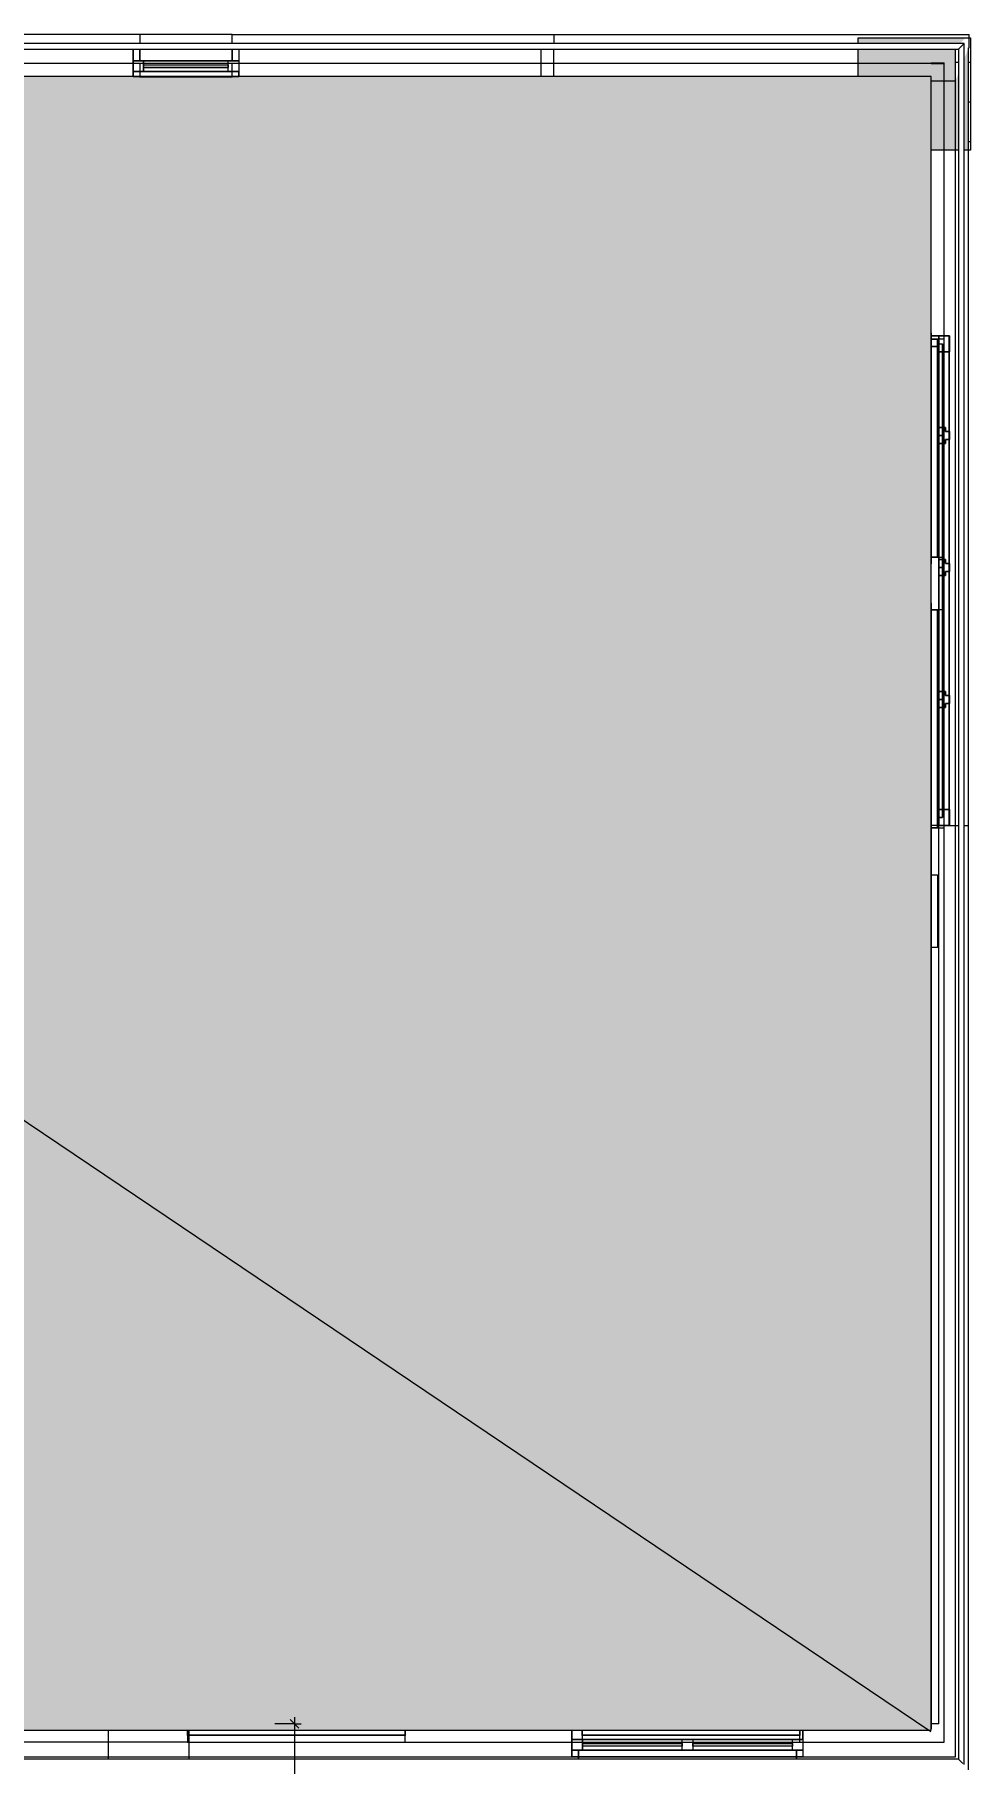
# Model space of a CAD drawing. Header units: millimetres. Extents: x -2346 to 220980, y -45352 to 20466.
# Drawn here: x 22497 to 29587, y -4187 to 8910 of the extents above; entities that cross this region are included whole.
import ezdxf

# ---------------------------------------------------------------- set-up
doc = ezdxf.new("R2010")
doc.units = ezdxf.units.MM
for name, color, linetype, lineweight in [('A-ANNO-DIMS', 211, 'Continuous', 9), ('A-ANNO-DIMS-50', 211, 'Continuous', 9), ('A-DETL-GENF', 92, 'Continuous', 13), ('A-DETL-THIN', 151, 'Continuous', 13), ('A-FLOR', 192, 'Continuous', 13), ('A-GENM', 13, 'Continuous', 13), ('A-GLAZ', 151, 'Continuous', 13), ('A-GLAZ-CURT', 52, 'Continuous', 13), ('A-GLAZ-CWMG', 51, 'Continuous', 13), ('A-ROOF', 132, 'Continuous', 13), ('A-ROOF-OTLN', 132, 'Continuous', 13), ('A-WALL', 113, 'Continuous', 13), ('Q-SPCQ', 91, 'Continuous', 13), ('S-COLS', 52, 'Continuous', 13)]:
    doc.layers.add(name, color=color, linetype=linetype, lineweight=lineweight)
doc.styles.add('Arial_2', font='arial.ttf', dxfattribs={"width": 0.7, "height": 100})
doc.dimstyles.new('Vnitřní_-_průhledné', dxfattribs={"dimscale": 304.8, "dimtxt": 102.02594, "dimasz": 0.213255, "dimexe": 0.164042, "dimexo": 0.0625, "dimgap": 0.032808, "dimtad": 1, "dimdec": 0, "dimrnd": 5, "dimzin": 0, "dimdsep": 46, "dimtxsty": 'Arial_2', "dimblk1": 'OBLIQUE', "dimblk2": 'OBLIQUE', "dimsah": 1, "dimcen": 0.09, "dimdle": 0.164042, "dimazin": 0, "dimtfac": 1, "dimtdec": 4, "dimtix": 1, "dimtmove": 0, "dimatfit": 3, "dimfxl": 0.492126, "dimfxlon": 1, "dimtvp": 1, "dimtolj": 1, "dimtzin": 0, "dimarcsym": 2})
pattern_1 = [(0, (0, 0), (0, 300), []), (90, (0, 0), (-280, 2e-14), [])]

# ---------------------------------------------------------------- blocks, each defined once
blk = doc.blocks.new('Betonový čtvercový sloup - 850 x 850-1550239-STŘECHA DEMOLICE A')
at = {"layer": 'S-COLS'}
h = blk.add_hatch(dxfattribs=at)
h.set_pattern_fill('FP_1', color=9, style=0, pattern_type=2)
h.set_pattern_definition(pattern_1)
h.paths.add_polyline_path([(311, 100), (334, 157), (334, 340), (311, 340), (311, 230)])
h.paths.add_polyline_path([(376, 262), (411, 350), (415, 350), (415, 425), (389, 425), (344, 382), (376, 381), (376, 350)])
h = blk.add_hatch(dxfattribs=at)
h.set_pattern_fill('FP_1', color=9, style=0, pattern_type=2)
h.set_pattern_definition(pattern_1)
h.paths.add_polyline_path([(425, -425), (425, 425), (415, 425), (415, 350), (411, 350), (411, -425)])
at = {"layer": 'S-COLS', "color": 9}
for p, q in [((-425, 382), (-425, 425)), ((-425, 425), (389, 425)), ((389, 425), (415, 425)), ((415, 425), (425, 425)), ((425, 425), (425, -425)), ((-425, 232), (-425, 340)), ((-425, 132), (-425, 232)), ((226, -425), (126, -425)), ((334, -425), (226, -425)), ((411, -425), (376, -425)), ((425, -425), (411, -425))]:
    blk.add_line(p, q, dxfattribs=at)
at = {"layer": 'S-COLS', "color": 254}
for p, q in [((-425, 425), (415, 425)), ((-425, 382), (-425, 425)), ((-425, 232), (-425, 340)), ((-425, 132), (-425, 232)), ((226, -425), (126, -425)), ((334, -425), (226, -425)), ((411, -425), (376, -425))]:
    blk.add_line(p, q, dxfattribs=at)
at = {"layer": 'S-COLS', "color": 253}
for p, q in [((415, 425), (425, 425)), ((425, 425), (425, -425)), ((425, -425), (411, -425))]:
    blk.add_line(p, q, dxfattribs=at)
blk = doc.blocks.new('OKNO_2k_ - OKNO_2k_1750 x 1750-1963735-STŘECHA DEMOLICE A')
at = {"layer": 'A-GLAZ', "color": 10}
for p, q in [((-875, 5), (-875, -15)), ((-875, 5), (-798, 5)), ((-798, 5), (852, 5)), ((-798, 5), (-795, 5)), ((-795, 5), (-40, 5)), ((-795, -15), (-795, 5)), ((-795, 5), (-40, 5)), ((-795, 5), (-795, -15)), ((795, 5), (-795, 5)), ((-40, 5), (40, 5)), ((-40, 5), (40, 5)), ((-40, -15), (-40, 5)), ((-40, 5), (40, 5)), ((-40, 5), (40, 5)), ((-40, -15), (-40, 5)), ((40, 5), (795, 5)), ((40, 5), (795, 5)), ((40, 5), (40, -15)), ((40, 5), (40, -15)), ((795, 5), (852, 5)), ((795, -15), (795, 5)), ((795, -15), (795, 5)), ((852, 5), (875, 5)), ((875, 5), (875, -15)), ((-825, -75), (-795, -75)), ((-795, -75), (-825, -75)), ((-825, -75), (-795, -75)), ((-825, -126), (825, -126)), ((-795, -75), (-40, -75)), ((-40, -75), (-795, -75)), ((-795, -75), (-40, -75)), ((-40, -45), (-40, -25)), ((-40, -45), (-40, -25)), ((-40, -75), (40, -75)), ((40, -75), (-40, -75)), ((40, -75), (-40, -75)), ((-40, -75), (40, -75)), ((40, -75), (-40, -75)), ((40, -25), (40, -45)), ((40, -25), (40, -45)), ((40, -75), (795, -75)), ((795, -75), (40, -75)), ((40, -75), (795, -75)), ((795, -75), (825, -75)), ((825, -75), (795, -75)), ((795, -75), (825, -75))]:
    blk.add_line(p, q, dxfattribs=at)
at = {"layer": 'A-GLAZ', "color": 254}
for p, q in [((-875, 5), (-798, 5)), ((-875, -15), (-875, 5)), ((852, 5), (875, 5)), ((875, 5), (875, -15)), ((-875, -15), (-875, -75)), ((-875, -75), (-875, -15)), ((-875, -75), (875, -75)), ((-825, -75), (-875, -75)), ((-875, -126), (-875, -75)), ((-875, -75), (-875, -126)), ((-875, -75), (-825, -75)), ((875, -75), (-875, -75)), ((-875, -126), (-825, -126)), ((875, -126), (-875, -126)), ((825, -75), (-825, -75)), ((-825, -75), (-825, -126)), ((-825, -126), (-825, -75)), ((-825, -126), (825, -126)), ((-825, -126), (825, -126)), ((-795, -25), (-795, -15)), ((-795, -15), (-795, -75)), ((-795, -45), (-795, -25)), ((-40, -25), (-795, -25)), ((-795, -25), (-40, -25)), ((-795, -45), (-795, -25)), ((-795, -25), (-795, -45)), ((-795, -75), (-795, -45)), ((-40, -45), (-795, -45)), ((-40, -45), (-795, -45)), ((-795, -75), (795, -75)), ((-40, -75), (-795, -75)), ((-40, -25), (-40, -15)), ((-40, -75), (-40, -15)), ((-40, -25), (-40, -45)), ((-40, -75), (-40, -45)), ((40, -75), (-40, -75)), ((40, -15), (40, -25)), ((40, -15), (40, -75)), ((40, -25), (795, -25)), ((795, -25), (40, -25)), ((40, -45), (40, -25)), ((40, -45), (40, -75)), ((795, -45), (40, -45)), ((795, -45), (40, -45)), ((795, -75), (40, -75)), ((795, -25), (795, -15)), ((795, -75), (795, -15)), ((795, -45), (795, -25)), ((795, -25), (795, -45)), ((795, -25), (795, -45)), ((795, -75), (795, -45)), ((875, -75), (825, -75)), ((825, -126), (825, -75)), ((825, -126), (825, -75)), ((825, -75), (875, -75)), ((825, -126), (875, -126)), ((875, -15), (875, -75)), ((875, -15), (875, -75)), ((875, -75), (875, -126)), ((875, -75), (875, -126))]:
    blk.add_line(p, q, dxfattribs=at)
blk = doc.blocks.new('OKNO_2k_ - OKNO_2k_1750 x 1750-V54-STŘECHA DEMOLICE A')
at = {"layer": 'A-GLAZ', "color": 254}
for p, q in [((-875, 126), (875, 126)), ((-825, 126), (-875, 126)), ((-875, 125), (-875, 126)), ((-875, 126), (-875, 125)), ((-825, 126), (-825, 125)), ((825, 126), (-825, 126)), ((875, 126), (825, 126)), ((825, 125), (825, 126)), ((875, 126), (875, 125)), ((875, 126), (875, 125))]:
    blk.add_line(p, q, dxfattribs=at)
at = {"layer": 'A-GLAZ', "color": 10}
for p, q in [((-825, 125), (-825, 126)), ((825, 126), (-825, 126)), ((825, 126), (-825, 126)), ((825, 125), (825, 126))]:
    blk.add_line(p, q, dxfattribs=at)
blk = doc.blocks.new('OKNO_1k - OKNO_1k_800x900-2034292-STŘECHA DEMOLICE A')
at = {"layer": 'A-GLAZ', "color": 254}
for p, q in [((-400, 126), (400, 126)), ((-350, 126), (-400, 126)), ((-400, 125), (-400, 126)), ((-400, 126), (-400, 125)), ((-350, 126), (-350, 125)), ((-350, 125), (-350, 126)), ((350, 126), (-350, 126)), ((350, 126), (-350, 126)), ((400, 126), (350, 126)), ((350, 125), (350, 126)), ((350, 125), (350, 126)), ((400, 126), (400, 125)), ((400, 126), (400, 125))]:
    blk.add_line(p, q, dxfattribs=at)
at = {"layer": 'A-GLAZ', "color": 10}
blk.add_line((350, 126), (-350, 126), dxfattribs=at)
blk = doc.blocks.new('parapet_ext - parapet_ext-1802123-STŘECHA DEMOLICE A')
at = {"layer": 'Q-SPCQ', "color": 255, "lineweight": 25}
blk.add_line((-350, 100), (350, 100), dxfattribs=at)
blk.add_line((-350, 100), (350, 100), dxfattribs=at)
blk = doc.blocks.new('ST_panel_sklo - ST_panel_sklo-2042904-STŘECHA DEMOLICE A')
at = {"layer": 'A-GLAZ-CURT', "color": 10}
for p, q in [((-447, 0), (447, 0)), ((-387, 0), (-447, 0)), ((-447, -28), (-447, 0)), ((-447, 0), (-447, -28)), ((387, 0), (-387, 0)), ((447, 0), (387, 0)), ((447, 0), (447, -28)), ((447, 0), (447, -28)), ((-447, -28), (-387, -28)), ((447, -28), (-447, -28)), ((-387, -28), (387, -28)), ((387, -28), (447, -28))]:
    blk.add_line(p, q, dxfattribs=at)
blk = doc.blocks.new('ST_panel_sklo - ST_panel_sklo-2037201-STŘECHA DEMOLICE A')
at = {"layer": 'A-GLAZ-CURT', "color": 10}
blk.add_line((1448, 28), (1448, 0), dxfattribs=at)
blk.add_line((1448, 28), (1448, 0), dxfattribs=at)
blk = doc.blocks.new('ST_panel_sklo - ST_panel_sklo-1403568-STŘECHA DEMOLICE A')
at = {"layer": 'A-GLAZ-CURT', "color": 10}
for p, q in [((-500, 0), (-421, 0)), ((-440, 0), (-500, 0)), ((-500, -28), (-500, 0)), ((-500, 0), (-500, -28)), ((-421, 0), (-440, 0)), ((-421, 0), (500, 0)), ((440, 0), (-421, 0)), ((500, 0), (440, 0)), ((500, 0), (500, -28)), ((500, 0), (500, -28)), ((-500, -28), (-440, -28)), ((-421, -28), (-500, -28)), ((-440, -28), (-421, -28)), ((-421, -28), (440, -28)), ((500, -28), (-421, -28)), ((440, -28), (500, -28))]:
    blk.add_line(p, q, dxfattribs=at)
blk = doc.blocks.new('ST_panel_sklo - ST_panel_sklo-2042996-STŘECHA DEMOLICE A')
at = {"layer": 'A-GLAZ-CURT', "color": 10}
for p, q in [((-347, 0), (327, 0)), ((-287, 0), (-347, 0)), ((-347, -28), (-347, 0)), ((-347, 0), (-347, -28)), ((287, 0), (-287, 0)), ((327, 0), (287, 0)), ((327, 0), (347, 0)), ((347, 0), (327, 0)), ((347, 0), (347, -28)), ((347, 0), (347, -28)), ((-347, -28), (-287, -28)), ((347, -28), (-347, -28)), ((-287, -28), (287, -28)), ((287, -28), (347, -28))]:
    blk.add_line(p, q, dxfattribs=at)
blk = doc.blocks.new('ST_panel_sklo - ST_panel_sklo-V56-STŘECHA DEMOLICE A')
at = {"layer": 'A-GLAZ-CURT', "color": 10}
for p, q in [((-500, 0), (179, 0)), ((-440, 0), (-500, 0)), ((-500, -28), (-500, 0)), ((-500, 0), (-500, -28)), ((179, 0), (-440, 0)), ((179, 0), (500, 0)), ((440, 0), (179, 0)), ((500, 0), (440, 0)), ((500, 0), (500, -28)), ((500, 0), (500, -28)), ((-500, -28), (-440, -28)), ((179, -28), (-500, -28)), ((-440, -28), (179, -28)), ((179, -28), (440, -28)), ((500, -28), (179, -28)), ((440, -28), (500, -28))]:
    blk.add_line(p, q, dxfattribs=at)
blk = doc.blocks.new('OKNO_1k - OKNO_1k_800x900-2034290-STŘECHA DEMOLICE A')
at = {"layer": 'A-GLAZ', "color": 254}
for p, q in [((-400, 25), (-400, 115)), ((-400, 115), (-400, 25)), ((-400, 25), (-350, 25)), ((400, 25), (-400, 25)), ((-400, 25), (-400, 7)), ((-350, 25), (-400, 25)), ((-400, 25), (400, 25)), ((-400, 7), (-400, 25)), ((-400, -55), (-400, 7)), ((-350, 115), (-350, 25)), ((-350, 25), (-350, 115)), ((-350, 25), (350, 25)), ((-320, 25), (320, 25)), ((320, 25), (-320, 25)), ((-320, 7), (-320, 25)), ((-320, 25), (-320, 7)), ((320, 7), (320, 25)), ((320, 7), (320, 25)), ((350, 25), (350, 115)), ((350, 25), (350, 115)), ((350, 25), (400, 25)), ((400, 25), (350, 25)), ((400, 115), (400, 25)), ((400, 115), (400, 25)), ((400, 25), (400, 7)), ((400, 25), (400, 7)), ((400, 7), (400, -55)), ((-350, -55), (-400, -55)), ((400, -55), (350, -55))]:
    blk.add_line(p, q, dxfattribs=at)
at = {"layer": 'A-GLAZ', "color": 10}
for p, q in [((-400, 7), (-400, -55)), ((-350, 25), (-320, 25)), ((-320, 25), (-350, 25)), ((-320, 25), (-350, 25)), ((-320, 25), (320, 25)), ((320, 25), (-320, 25)), ((320, 25), (-320, 25)), ((-320, -5), (-320, 7)), ((-320, 7), (-320, -55)), ((320, 25), (350, 25)), ((350, 25), (320, 25)), ((350, 25), (320, 25)), ((320, -5), (320, 7)), ((320, -55), (320, 7)), ((400, 7), (400, -55)), ((-350, -55), (-400, -55)), ((-320, -55), (-350, -55)), ((350, -55), (-350, -55)), ((-320, -25), (-320, -5)), ((-320, -25), (-320, -5)), ((-320, -5), (-320, -25)), ((-320, -5), (320, -5)), ((-320, -5), (320, -5)), ((-320, -55), (-320, -25)), ((-320, -25), (320, -25)), ((320, -25), (-320, -25)), ((320, -55), (-320, -55)), ((320, -55), (-320, -55)), ((-320, -55), (320, -55)), ((320, -25), (320, -5)), ((320, -5), (320, -25)), ((320, -5), (320, -25)), ((320, -55), (320, -25)), ((350, -55), (320, -55)), ((400, -55), (350, -55))]:
    blk.add_line(p, q, dxfattribs=at)
blk = doc.blocks.new('parapet s nosem_vnitní - parapet s nosem_vnitní-1280353-STŘECHA DEMOLICE A')
at = {"layer": 'A-GENM', "color": 254}
for p, q in [((-400, -37), (-400, 0)), ((400, 0), (400, -37))]:
    blk.add_line(p, q, dxfattribs=at)
at = {"layer": 'A-GENM', "color": 10}
for p, q in [((-400, 0), (-400, -37)), ((-400, 0), (-350, 0)), ((-400, 0), (-350, 0)), ((-350, 0), (-320, 0)), ((-350, 0), (-320, 0)), ((-320, 0), (320, 0)), ((-320, 0), (320, 0)), ((320, 0), (350, 0)), ((320, 0), (350, 0)), ((350, 0), (400, 0)), ((350, 0), (400, 0)), ((400, -37), (400, 0)), ((-400, -38), (-400, -37)), ((-400, -37), (-400, -38)), ((400, -38), (400, -37)), ((400, -37), (400, -38))]:
    blk.add_line(p, q, dxfattribs=at)
blk = doc.blocks.new('parapet_ext - parapet_ext-V57-STŘECHA DEMOLICE A')
at = {"layer": 'Q-SPCQ', "color": 254}
for p, q in [((-350, 90), (-350, 0)), ((-350, 0), (-350, 90)), ((-350, 0), (-320, 0)), ((320, 0), (350, 0)), ((350, 90), (350, 0)), ((350, 0), (350, 90))]:
    blk.add_line(p, q, dxfattribs=at)
at = {"layer": 'Q-SPCQ', "color": 10}
for p, q in [((-350, 0), (-320, 0)), ((-320, 0), (320, 0)), ((-320, 0), (320, 0)), ((320, 0), (350, 0))]:
    blk.add_line(p, q, dxfattribs=at)
blk = doc.blocks.new('Rectangular Mullion - Rectangular Mullion-Loc wall 49 Bottom 120mm 02-2042994-STŘECHA DEMOLICE A')
at = {"layer": 'A-GLAZ-CWMG', "color": 10}
for p, q in [((29347, 6627), (29348, 6627)), ((29348, 6627), (29347, 6627)), ((29347, 6627), (29347, 6602)), ((29347, 6602), (29347, 6627)), ((29347, 6602), (29347, 6547)), ((29347, 6547), (29347, 6602)), ((29388, 6627), (29348, 6627)), ((29347, 6547), (29347, 5873)), ((29347, 5873), (29347, 6547))]:
    blk.add_line(p, q, dxfattribs=at)
at = {"layer": 'A-GLAZ-CWMG', "color": 254}
for p, q in [((29348, 6627), (29388, 6627)), ((29388, 6627), (29427, 6627)), ((29427, 6627), (29388, 6627)), ((29427, 5873), (29427, 6627)), ((29427, 5873), (29427, 6627))]:
    blk.add_line(p, q, dxfattribs=at)
blk = doc.blocks.new('Rectangular Mullion - Rectangular Mullion-Loc wall 49 Bottom 120mm 02-1403908-STŘECHA DEMOLICE A')
at = {"layer": 'A-GLAZ-CWMG', "color": 10}
for p, q in [((29347, 4873), (29347, 4552)), ((29347, 4552), (29347, 3873)), ((29347, 3873), (29347, 4552))]:
    blk.add_line(p, q, dxfattribs=at)
at = {"layer": 'A-GLAZ-CWMG', "color": 254}
for p, q in [((29347, 4552), (29347, 4873)), ((29427, 3873), (29427, 4873)), ((29427, 3873), (29427, 4873))]:
    blk.add_line(p, q, dxfattribs=at)
blk = doc.blocks.new('Rectangular Mullion - Rectangular Mullion-Loc wall 49 Bottom 120mm 02-V67-STŘECHA DEMOLICE A')
at = {"layer": 'A-GLAZ-CWMG', "color": 10}
for p, q in [((29347, 5873), (29347, 4952)), ((29347, 4952), (29347, 5873)), ((29347, 4952), (29347, 4873))]:
    blk.add_line(p, q, dxfattribs=at)
at = {"layer": 'A-GLAZ-CWMG', "color": 254}
for p, q in [((29427, 4873), (29427, 5873)), ((29427, 4873), (29427, 5873)), ((29347, 4873), (29347, 4952))]:
    blk.add_line(p, q, dxfattribs=at)
blk = doc.blocks.new('Rectangular Mullion - Rectangular Mullion-Loc wall 49 Bottom 120mm 02-2042902-STŘECHA DEMOLICE A')
at = {"layer": 'A-GLAZ-CWMG', "color": 10}
for p, q in [((29347, 3873), (29347, 2919)), ((29347, 2919), (29347, 3873)), ((29347, 2919), (29388, 2919)), ((29388, 2919), (29347, 2919))]:
    blk.add_line(p, q, dxfattribs=at)
at = {"layer": 'A-GLAZ-CWMG', "color": 254}
for p, q in [((29427, 2919), (29427, 3873)), ((29427, 2919), (29427, 3873)), ((29388, 2919), (29427, 2919)), ((29427, 2919), (29388, 2919))]:
    blk.add_line(p, q, dxfattribs=at)
blk = doc.blocks.new('Rectangular Mullion - Rectangular Mullion-Loc wall 49 Bottom 120mm 02-2042903-STŘECHA DEMOLICE A')
at = {"layer": 'A-GLAZ-CWMG', "color": 10}
for p, q in [((29347, 3813), (29347, 3873)), ((29347, 3873), (29347, 3813)), ((29347, 3039), (29347, 3813)), ((29347, 3813), (29347, 3039)), ((29427, 3873), (29427, 3843)), ((29347, 2919), (29347, 3039)), ((29347, 3039), (29347, 2919)), ((29427, 3039), (29427, 2919)), ((29347, 2919), (29348, 2919)), ((29388, 2919), (29347, 2919)), ((29348, 2919), (29388, 2919)), ((29388, 2919), (29427, 2919))]:
    blk.add_line(p, q, dxfattribs=at)
at = {"layer": 'A-GLAZ-CWMG', "color": 254}
for p, q in [((29427, 3873), (29427, 3843)), ((29427, 3843), (29427, 3039)), ((29427, 3843), (29427, 3039)), ((29427, 3039), (29427, 2919)), ((29427, 2919), (29388, 2919))]:
    blk.add_line(p, q, dxfattribs=at)
blk = doc.blocks.new('Rectangular Mullion - Rectangular Mullion-Loc wall 49 Bottom 120mm 02-1403882-STŘECHA DEMOLICE A')
at = {"layer": 'A-GLAZ-CWMG', "color": 10}
for p, q in [((29347, 5813), (29347, 5873)), ((29347, 5873), (29347, 5813)), ((29347, 4952), (29347, 5813)), ((29347, 5813), (29347, 4952)), ((29427, 5873), (29427, 5843)), ((29347, 4933), (29347, 4952)), ((29347, 4952), (29347, 4933)), ((29347, 4873), (29347, 4933)), ((29347, 4933), (29347, 4873)), ((29427, 4903), (29427, 4873))]:
    blk.add_line(p, q, dxfattribs=at)
at = {"layer": 'A-GLAZ-CWMG', "color": 254}
for p, q in [((29427, 5873), (29427, 5843)), ((29427, 5843), (29427, 4903)), ((29427, 5843), (29427, 4903)), ((29427, 4903), (29427, 4873))]:
    blk.add_line(p, q, dxfattribs=at)
blk = doc.blocks.new('Rectangular Mullion - Rectangular Mullion-Loc wall 49 Bottom 120mm 02-2042995-STŘECHA DEMOLICE A')
at = {"layer": 'A-GLAZ-CWMG', "color": 10}
for p, q in [((29347, 6627), (29348, 6627)), ((29348, 6627), (29347, 6627)), ((29347, 6602), (29347, 6627)), ((29347, 6627), (29347, 6602)), ((29347, 6548), (29347, 6602)), ((29347, 6602), (29347, 6547)), ((29348, 6627), (29388, 6627)), ((29388, 6627), (29348, 6627)), ((29427, 6627), (29388, 6627)), ((29427, 6627), (29427, 6507)), ((29347, 6547), (29347, 6548)), ((29347, 6507), (29347, 6547)), ((29347, 6547), (29347, 6507)), ((29347, 5933), (29347, 6507)), ((29347, 6507), (29347, 5933)), ((29347, 5873), (29347, 5933)), ((29347, 5933), (29347, 5873)), ((29427, 5903), (29427, 5873))]:
    blk.add_line(p, q, dxfattribs=at)
at = {"layer": 'A-GLAZ-CWMG', "color": 254}
for p, q in [((29388, 6627), (29427, 6627)), ((29427, 6627), (29427, 6507)), ((29427, 6507), (29427, 5903)), ((29427, 6507), (29427, 5903)), ((29427, 5903), (29427, 5873))]:
    blk.add_line(p, q, dxfattribs=at)
blk = doc.blocks.new('Rectangular Mullion - Rectangular Mullion-Loc wall 49 Bottom 120mm 02-V68-STŘECHA DEMOLICE A')
at = {"layer": 'A-GLAZ-CWMG', "color": 10}
for p, q in [((29347, 4813), (29347, 4873)), ((29347, 4873), (29347, 4813)), ((29427, 4873), (29427, 4843)), ((29347, 4552), (29347, 4813)), ((29347, 4813), (29347, 4552)), ((29347, 3933), (29347, 4552)), ((29347, 4552), (29347, 3933)), ((29347, 3873), (29347, 3933)), ((29347, 3933), (29347, 3873)), ((29427, 3903), (29427, 3873))]:
    blk.add_line(p, q, dxfattribs=at)
at = {"layer": 'A-GLAZ-CWMG', "color": 254}
for p, q in [((29427, 4873), (29427, 4843)), ((29427, 4843), (29427, 3903)), ((29427, 4843), (29427, 3903)), ((29427, 3903), (29427, 3873))]:
    blk.add_line(p, q, dxfattribs=at)
blk = doc.blocks.new('Rectangular Mullion - Rectangular Mullion-Loc wall 49 Bottom 120mm 02-1403919-STŘECHA DEMOLICE A')
at = {"layer": 'A-GLAZ-CWMG', "color": 254}
for p, q in [((0, 79), (-120, 79)), ((-120, 79), (-120, 40)), ((-120, 40), (-120, 79)), ((-120, 79), (0, 79)), ((0, 40), (0, 79)), ((0, 79), (0, 40))]:
    blk.add_line(p, q, dxfattribs=at)
at = {"layer": 'A-GLAZ-CWMG', "color": 10}
for p, q in [((-120, 40), (-120, 28)), ((-120, -1), (-120, 40)), ((-120, 28), (-120, 0)), ((0, 0), (0, 40)), ((0, 40), (0, 0)), ((0, -1), (0, 0)), ((0, 0), (0, -1)), ((-120, 0), (-120, -1)), ((-120, -1), (-80, -1)), ((-80, -1), (-120, -1)), ((-80, -1), (-25, -1)), ((-25, -1), (-80, -1)), ((-25, -1), (0, -1)), ((0, -1), (-25, -1))]:
    blk.add_line(p, q, dxfattribs=at)
blk = doc.blocks.new('Rectangular Mullion - Rectangular Mullion-Loc wall 49 Bottom 120mm 02-2036990-STŘECHA DEMOLICE A')
at = {"layer": 'A-GLAZ-CWMG', "color": 254}
for p, q in [((0, 79), (-120, 79)), ((-120, 79), (-120, 40)), ((-120, 40), (-120, 79)), ((-120, 79), (0, 79)), ((0, 40), (0, 79)), ((0, 79), (0, 40))]:
    blk.add_line(p, q, dxfattribs=at)
at = {"layer": 'A-GLAZ-CWMG', "color": 10}
for p, q in [((-120, 40), (-120, -1)), ((-120, 28), (-120, 40)), ((-120, 0), (-120, 28)), ((0, -1), (0, 40)), ((0, 40), (0, -1)), ((-120, -1), (-120, 0)), ((-120, -1), (0, -1)), ((0, -1), (-120, -1))]:
    blk.add_line(p, q, dxfattribs=at)
blk = doc.blocks.new('Rectangular Mullion - Rectangular Mullion-Loc wall 49 Bottom 120mm-1403881-STŘECHA DEMOLICE A')
at = {"layer": 'A-GLAZ-CWMG', "color": 254}
for p, q in [((-30, 49), (-60, 49)), ((-60, 49), (-60, 40)), ((-60, 40), (-60, 49)), ((-60, 49), (-30, 49)), ((30, 79), (-30, 79)), ((-30, 79), (-30, 49)), ((-30, 49), (-30, 79)), ((-30, 79), (30, 79)), ((30, 49), (30, 79)), ((30, 79), (30, 49)), ((60, 49), (30, 49)), ((30, 49), (60, 49)), ((60, 40), (60, 49)), ((60, 49), (60, 40))]:
    blk.add_line(p, q, dxfattribs=at)
at = {"layer": 'A-GLAZ-CWMG', "color": 10}
for p, q in [((-60, 40), (-60, 28)), ((-60, -1), (-60, 40)), ((-60, 28), (-60, 0)), ((60, 28), (60, 40)), ((60, 40), (60, -1)), ((60, 0), (60, 28)), ((-60, 0), (-60, -1)), ((-60, -1), (60, -1)), ((60, -1), (-60, -1)), ((60, -1), (60, 0))]:
    blk.add_line(p, q, dxfattribs=at)
blk = doc.blocks.new('Rectangular Mullion - Rectangular Mullion-Loc wall 49 Bottom 120mm-V69-STŘECHA DEMOLICE A')
at = {"layer": 'A-GLAZ-CWMG', "color": 254}
for p, q in [((-30, 49), (-60, 49)), ((-60, 49), (-60, 40)), ((-60, 40), (-60, 49)), ((-60, 49), (-30, 49)), ((30, 79), (-30, 79)), ((-30, 79), (-30, 49)), ((-30, 49), (-30, 79)), ((-30, 79), (30, 79)), ((30, 49), (30, 79)), ((30, 79), (30, 49)), ((60, 49), (30, 49)), ((30, 49), (60, 49)), ((60, 40), (60, 49)), ((60, 49), (60, 40))]:
    blk.add_line(p, q, dxfattribs=at)
at = {"layer": 'A-GLAZ-CWMG', "color": 10}
for p, q in [((-60, 40), (-60, 28)), ((-60, -1), (-60, 40)), ((-60, 28), (-60, 0)), ((60, 28), (60, 40)), ((60, 40), (60, -1)), ((60, 0), (60, 28)), ((-60, 0), (-60, -1)), ((-60, -1), (60, -1)), ((60, -1), (-60, -1)), ((60, -1), (60, 0))]:
    blk.add_line(p, q, dxfattribs=at)
blk = doc.blocks.new('Rectangular Mullion - Rectangular Mullion-Loc wall 49 Bottom 120mm 02-1403604-STŘECHA DEMOLICE A')
at = {"layer": 'A-GLAZ-CWMG', "color": 10}
for p, q in [((-59, 1), (-60, 1)), ((-60, 1), (-59, 1)), ((-10, 1), (-59, 1)), ((-59, 1), (-10, 1)), ((-1, 1), (-10, 1)), ((-10, 1), (0, 1)), ((0, 1), (-1, 1)), ((0, 0), (0, 1)), ((0, 1), (0, -54)), ((0, -19), (0, 0)), ((-60, -79), (-59, -79)), ((-59, -79), (-60, -79)), ((-59, -79), (-1, -79)), ((-1, -79), (0, -79)), ((0, -54), (0, -19)), ((0, -79), (0, -54))]:
    blk.add_line(p, q, dxfattribs=at)
at = {"layer": 'A-GLAZ-CWMG', "color": 254}
for p, q in [((0, -79), (-59, -79)), ((0, -54), (0, -79))]:
    blk.add_line(p, q, dxfattribs=at)
blk = doc.blocks.new('parapet_ext - parapet_ext-1802094-STŘECHA DEMOLICE A')
at = {"layer": 'Q-SPCQ', "color": 254}
for p, q in [((-825, 60), (-825, 100)), ((-825, 100), (825, 100)), ((-825, 98), (-825, 60)), ((825, 98), (-825, 98)), ((825, 100), (825, 60)), ((825, 60), (825, 98))]:
    blk.add_line(p, q, dxfattribs=at)
at = {"layer": 'Q-SPCQ', "color": 10}
for p, q in [((-825, 100), (-825, 98)), ((-825, 100), (825, 100)), ((-825, 98), (825, 98)), ((825, 98), (825, 100))]:
    blk.add_line(p, q, dxfattribs=at)
blk = doc.blocks.new('parapet_ext - parapet_ext-V79-STŘECHA DEMOLICE A')
at = {"layer": 'Q-SPCQ', "color": 254}
for p, q in [((-825, 51), (-825, 100)), ((-825, 100), (825, 100)), ((-825, 98), (-825, 51)), ((825, 98), (-825, 98)), ((-825, 50), (-825, 51)), ((825, 100), (825, 51)), ((825, 51), (825, 98)), ((825, 51), (825, 50))]:
    blk.add_line(p, q, dxfattribs=at)
at = {"layer": 'Q-SPCQ', "color": 10}
for p, q in [((-825, 100), (-825, 98)), ((-825, 100), (825, 100)), ((-825, 98), (825, 98)), ((-825, 51), (-825, 50)), ((825, 98), (825, 100)), ((825, 50), (825, 51))]:
    blk.add_line(p, q, dxfattribs=at)
blk = doc.blocks.new('parapet s nosem_vnitní - parapet s nosem_vnitní-1550233-STŘECHA DEMOLICE A')
at = {"layer": 'A-GENM', "color": 10}
for p, q in [((-875, 70), (-875, 0)), ((-798, 0), (-875, 0)), ((-798, 0), (-875, 0)), ((-795, 0), (-798, 0)), ((-795, 0), (-798, 0)), ((-40, 0), (-795, 0)), ((-40, 0), (-795, 0)), ((40, 0), (-40, 0)), ((40, 0), (-40, 0)), ((795, 0), (40, 0)), ((795, 0), (40, 0)), ((852, 0), (795, 0)), ((852, 0), (795, 0)), ((875, 0), (852, 0)), ((875, 0), (852, 0)), ((875, 0), (875, 70))]:
    blk.add_line(p, q, dxfattribs=at)
at = {"layer": 'A-GENM', "color": 254}
for p, q in [((-875, 0), (-875, 70)), ((875, 70), (875, 0))]:
    blk.add_line(p, q, dxfattribs=at)
blk = doc.blocks.new('parapet_ext - parapet_ext-1802095-STŘECHA DEMOLICE A')
at = {"layer": 'Q-SPCQ', "color": 254}
for p, q in [((-825, -51), (-825, 0)), ((-825, 0), (-825, -51)), ((-795, 0), (-825, 0)), ((825, 0), (795, 0)), ((825, -51), (825, 0)), ((825, 0), (825, -51)), ((-825, -68), (-825, -51)), ((-825, -51), (-825, -68)), ((825, -68), (825, -51)), ((825, -51), (825, -68))]:
    blk.add_line(p, q, dxfattribs=at)
at = {"layer": 'Q-SPCQ', "color": 10}
for p, q in [((-795, 0), (-825, 0)), ((-40, 0), (-795, 0)), ((-40, 0), (-795, 0)), ((40, 0), (-40, 0)), ((40, 0), (-40, 0)), ((795, 0), (40, 0)), ((795, 0), (40, 0)), ((825, 0), (795, 0))]:
    blk.add_line(p, q, dxfattribs=at)
blk = doc.blocks.new('DIMBLOCK16-STŘECHA DEMOLICE A')
at = {"layer": 'A-ANNO-DIMS-50'}
for p, q in [((24466, -3886), (24316, -3886)), ((24466, -3836), (24466, -16193)), ((24466, -3886), (24516, -3886)), ((24466, -16143), (24316, -16143)), ((24466, -16143), (24516, -16143))]:
    blk.add_line(p, q, dxfattribs=at)
at = {"layer": 'A-ANNO-DIMS-50', "lineweight": 18}
for p, q in [((24466, -3886), (24433, -3854)), ((24466, -3886), (24498, -3919)), ((24466, -16143), (24433, -16111)), ((24466, -16143), (24498, -16176))]:
    blk.add_line(p, q, dxfattribs=at)
at = {"layer": 'A-ANNO-DIMS-50', "color": 0, "insert": (24326, -10148), "char_height": 100, "width": 320.2, "attachment_point": 1, "rotation": 90, "line_spacing_factor": 0.941778, "style": 'Arial_2'}
blk.add_mtext('12255', dxfattribs=at)
blk = doc.blocks.new('_Oblique')
at = {"color": 0, "linetype": 'ByBlock', "lineweight": -2}
blk.add_line((-0.5, -0.5), (0.5, 0.5), dxfattribs=at)

msp = doc.modelspace()

# ---------------------------------------------------------------- hatches: boundary and pattern name
at = {"layer": 'A-DETL-GENF'}
msp.add_hatch(color=9, dxfattribs=at).paths.add_polyline_path([(29288.4, -3936.1), (29288.4, 8591.9), (10687, 8591.9), (10687, -3936.1), (28923.1, -3936.1)])
at = {"layer": 'A-ROOF'}
msp.add_hatch(color=10, dxfattribs=at).paths.add_polyline_path([(29388.4, 8035.3), (29388.4, 8691.9), (28737, 8691.9), (28737, 8591.9), (29288.4, 8591.9), (29288.4, 8035.3), (29352.4, 8035.3)])
at = {"layer": 'A-WALL'}
for points in [[(29473.4, 8841.8), (29506.2, 8841.8), (29551.5, 8885.3), (28737, 8885.3), (28737, 8841.8), (29352.4, 8841.8)], [(29388.4, 8560.3), (29473.4, 8560.3), (29473.4, 8799.9), (28737, 8799.9), (28737, 8691.9), (29288.4, 8691.9), (29288.4, 8695.9), (29388.4, 8695.9), (29388.4, 8591.9)], [(29388.4, 8691.9), (29388.4, 8695.9), (29288.4, 8695.9), (29288.4, 8691.9), (29384.6, 8691.9)], [(29388.4, 8035.3), (29473.4, 8035.3), (29473.4, 8560.3), (29388.4, 8560.3), (29388.4, 8185.3)]]:
    msp.add_hatch(color=254, dxfattribs=at).paths.add_polyline_path(points)
h = msp.add_hatch(color=254, dxfattribs=at)
h.paths.add_polyline_path([(29538.4, 8035.3), (29573.4, 8035.3), (29573.4, 8810.3), (29538.4, 8722.7), (29538.4, 8185.3)])
h.paths.add_polyline_path([(29496.4, 8035.3), (29496.4, 8617.8), (29473.4, 8560.3), (29473.4, 8035.3)])

# ---------------------------------------------------------------- linework, layer by layer
at = {"layer": 'A-DETL-THIN'}
for p, q in [((29288.4, 8591.9), (10687, 8591.9)), ((10687, 8591.9), (29286.5, -3946.1)), ((29288.4, -3936.1), (29288.4, 8591.9)), ((10687, -3936.1), (29288.4, -3936.1))]:
    msp.add_line(p, q, dxfattribs=at)
at = {"layer": 'A-FLOR', "color": 10}
for p, q in [((29288.4, 6547.8), (29348.4, 6547.8)), ((29348.4, 6547.8), (29348.4, 3039.2)), ((29348.4, -3886.1), (29288.4, -3886.1))]:
    msp.add_line(p, q, dxfattribs=at)
at = {"layer": 'A-FLOR', "color": 254}
msp.add_line((29348.4, 2919.2), (29348.4, 3039.2), dxfattribs=at)
at = {"layer": 'A-ROOF', "color": 254}
for p, q in [((29288.4, 8691.9), (29388.4, 8691.9)), ((23655.3, -4026.1), (22295.3, -4026.1))]:
    msp.add_line(p, q, dxfattribs=at)
at = {"layer": 'A-ROOF', "color": 41}
for p, q in [((23055.3, -3936.1), (23055.3, -4154.1)), ((23668.3, -4154.1), (23668.3, -3936.1))]:
    msp.add_line(p, q, dxfattribs=at)
at = {"layer": 'A-ROOF-OTLN'}
for p, q in [((29538.4, 8841.8), (10437, 8841.8)), ((10479, 8799.9), (29496.4, 8799.9)), ((29529.4, 8832.8), (29496.4, 8799.9)), ((29496.4, 8799.9), (29496.4, -4154.1)), ((29538.4, -4196.1), (29538.4, 8841.8)), ((29496.4, -4154.1), (10479, -4154.1)), ((29529.4, -4187.1), (29496.4, -4154.1))]:
    msp.add_line(p, q, dxfattribs=at)
msp.add_open_spline([(29538.4, 8841.8), (29538.4, 8841.8), (29538.3, 8841.7), (29537.9, 8841.4), (29537.6, 8841.1), (29537.2, 8840.7), (29536.9, 8840.4), (29536.5, 8840), (29536, 8839.5), (29535.5, 8839), (29535, 8838.5), (29534.7, 8838.1), (29534.3, 8837.8), (29533.9, 8837.4), (29533.6, 8837), (29533.2, 8836.6), (29532.8, 8836.2), (29532.4, 8835.8), (29532, 8835.5), (29531.5, 8834.9), (29530.6, 8834), (29529.8, 8833.3), (29529.4, 8832.8)], degree=3, knots=[0, 0, 0, 0, 0.125, 0.1875, 0.25, 0.3125, 0.34375, 0.375, 0.4375, 0.5, 0.53125, 0.5625, 0.59375, 0.625, 0.65625, 0.6875, 0.71875, 0.75, 0.78125, 0.8125, 0.875, 1, 1, 1, 1], dxfattribs=at)
at = {"layer": 'A-WALL', "color": 254}
for p, q in [((23993.4, 8910.3), (20902.7, 8910.3)), ((23293.4, 8910.3), (23293.4, 8841.8)), ((23993.4, 8841.8), (23993.4, 8910.3)), ((26432, 8910.3), (26432, 8841.8)), ((23243.4, 8591.9), (23243.4, 8799.9)), ((24043.4, 8799.9), (24043.4, 8591.9)), ((26332, 8799.9), (26332, 8591.9)), ((26432, 8591.9), (26432, 8799.9)), ((29473.4, -4136.1), (29473.4, 8799.9)), ((29573.4, 8810.3), (29577.4, 8810.3)), ((29573.4, -4236.1), (29573.4, 8810.3)), ((29288.4, 8691.9), (20902.7, 8691.9)), ((23293.4, 8691.9), (23293.4, 8591.9)), ((23993.4, 8591.9), (23993.4, 8691.9)), ((29288.4, 8695.9), (29288.4, 8691.9)), ((29288.4, 8695.9), (29388.4, 8695.9)), ((29388.4, -4026.1), (29388.4, 8695.9)), ((29388.4, 6601.9), (29288.4, 6601.9)), ((29288.4, 4951.9), (29388.4, 4951.9)), ((29388.4, 4551.9), (29288.4, 4551.9)), ((29288.4, 2901.9), (29388.4, 2901.9)), ((29388.4, 2919.2), (29496.4, 2919.2)), ((29538.2, 2919.2), (29573.4, 2919.2)), ((23655.3, -3936.1), (23655.3, -4026.1)), ((23655.3, -4026.1), (29388.4, -4026.1)), ((25305.3, -4026.1), (25305.3, -3936.1)), ((26568.4, -4086.1), (26568.4, -3936.6)), ((26645.3, -3936.1), (26645.3, -4026.1)), ((28295.3, -4026.1), (28295.3, -3936.1)), ((28318.4, -3936.1), (28318.4, -4086.1)), ((26568.4, -4086.1), (28318.4, -4086.1)), ((26618.4, -4086.1), (26618.4, -4154.1)), ((28268.4, -4154.1), (28268.4, -4086.1))]:
    msp.add_line(p, q, dxfattribs=at)
at = {"layer": 'A-WALL', "color": 9}
for p, q in [((23993.4, 8910.3), (29577.4, 8910.3)), ((29577.4, 8810.3), (29577.4, 8910.3)), ((10512, -4136.1), (26618.4, -4136.1))]:
    msp.add_line(p, q, dxfattribs=at)
at = {"layer": 'A-WALL', "color": 10}
for p, q in [((29288.4, 8591.9), (15462.5, 8591.9)), ((29288.4, 4601.9), (29288.4, 8591.9)), ((29288.7, 8560.3), (29473.4, 8560.3)), ((29288.4, 4601.9), (29288.4, -3926.1)), ((29388.4, 2919.2), (29288.4, 2919.2)), ((29348.4, -3886.1), (29348.4, 2919.2)), ((29288.4, 2545.3), (29338.4, 2545.3)), ((29338.4, 2545.3), (29338.4, 1995.3)), ((29338.4, 1995.3), (29288.4, 1995.3)), ((26618.4, -4136.1), (29473.4, -4136.1))]:
    msp.add_line(p, q, dxfattribs=at)
at = {"layer": 'S-COLS', "color": 10}
for p, q in [((29288.4, 2545.3), (29338.4, 2545.3)), ((29338.4, 2545.3), (29338.4, 1995.3)), ((29338.4, 1995.3), (29288.4, 1995.3))]:
    msp.add_line(p, q, dxfattribs=at)
at = {"layer": 'S-COLS', "color": 254}
for p, q in [((29288.4, 2545.3), (29338.4, 2545.3)), ((29338.4, 2545.3), (29338.4, 1995.3)), ((29338.4, 1995.3), (29288.4, 1995.3))]:
    msp.add_line(p, q, dxfattribs=at)

# ---------------------------------------------------------------- block references
at = {"layer": 'A-GENM', "color": 10}
for name, p in [('parapet s nosem_vnitní - parapet s nosem_vnitní-1280353-STŘECHA DEMOLICE A', (23643.4, 8630.3)), ('parapet s nosem_vnitní - parapet s nosem_vnitní-1550233-STŘECHA DEMOLICE A', (27443.4, -4006.1))]:
    msp.add_blockref(name, p, dxfattribs=at)
at = {"layer": 'A-GLAZ', "color": 10}
msp.add_blockref('OKNO_1k - OKNO_1k_800x900-2034290-STŘECHA DEMOLICE A', (23643.4, 8685.3), dxfattribs=at)
at = {"layer": 'A-GLAZ', "color": 9}
msp.add_blockref('OKNO_1k - OKNO_1k_800x900-2034292-STŘECHA DEMOLICE A', (23643.4, 8466.9), dxfattribs=at)
at = {"layer": 'A-GLAZ', "color": 9, "rotation": 270.0000000000001}
for p in [(29163.4, 5776.9), (29163.4, 3726.9)]:
    msp.add_blockref('OKNO_2k_ - OKNO_2k_1750 x 1750-V54-STŘECHA DEMOLICE A', p, dxfattribs=at)
at = {"layer": 'A-GLAZ', "color": 254}
msp.add_blockref('OKNO_2k_ - OKNO_2k_1750 x 1750-1963735-STŘECHA DEMOLICE A', (27443.4, -4011.1), dxfattribs=at)
at = {"layer": 'A-GLAZ-CURT', "color": 10}
msp.add_blockref('ST_panel_sklo - ST_panel_sklo-2037201-STŘECHA DEMOLICE A', (27840.2, 6547.8), dxfattribs=at)
for name, p, rotation in [('ST_panel_sklo - ST_panel_sklo-2042996-STŘECHA DEMOLICE A', (29348.4, 6219.8), 90.00000000000014), ('ST_panel_sklo - ST_panel_sklo-1403568-STŘECHA DEMOLICE A', (29348.4, 5372.8), 90.0000000000001), ('ST_panel_sklo - ST_panel_sklo-V56-STŘECHA DEMOLICE A', (29348.4, 4372.8), 90.0000000000001), ('ST_panel_sklo - ST_panel_sklo-2042904-STŘECHA DEMOLICE A', (29348.4, 3426), 90.00000000000014)]:
    msp.add_blockref(name, p, dxfattribs=dict(at, rotation=rotation))
at = {"layer": 'A-GLAZ-CWMG', "color": 254, "extrusion": (0, 0, -1), "rotation": 180}
msp.add_blockref('Rectangular Mullion - Rectangular Mullion-Loc wall 49 Bottom 120mm 02-1403604-STŘECHA DEMOLICE A', (-29348.4, 6547.8), dxfattribs=at)
at = {"layer": 'A-GLAZ-CWMG', "color": 254}
for name in ['Rectangular Mullion - Rectangular Mullion-Loc wall 49 Bottom 120mm 02-2042994-STŘECHA DEMOLICE A', 'Rectangular Mullion - Rectangular Mullion-Loc wall 49 Bottom 120mm 02-V67-STŘECHA DEMOLICE A', 'Rectangular Mullion - Rectangular Mullion-Loc wall 49 Bottom 120mm 02-1403908-STŘECHA DEMOLICE A', 'Rectangular Mullion - Rectangular Mullion-Loc wall 49 Bottom 120mm 02-2042902-STŘECHA DEMOLICE A']:
    msp.add_blockref(name, (0, 0), dxfattribs=at)
at = {"layer": 'A-GLAZ-CWMG', "color": 10}
for name in ['Rectangular Mullion - Rectangular Mullion-Loc wall 49 Bottom 120mm 02-2042995-STŘECHA DEMOLICE A', 'Rectangular Mullion - Rectangular Mullion-Loc wall 49 Bottom 120mm 02-1403882-STŘECHA DEMOLICE A', 'Rectangular Mullion - Rectangular Mullion-Loc wall 49 Bottom 120mm 02-V68-STŘECHA DEMOLICE A', 'Rectangular Mullion - Rectangular Mullion-Loc wall 49 Bottom 120mm 02-2042903-STŘECHA DEMOLICE A']:
    msp.add_blockref(name, (0, 0), dxfattribs=at)
at = {"layer": 'A-GLAZ-CWMG', "color": 10, "extrusion": (0, 0, -1)}
for name, p, rotation in [('Rectangular Mullion - Rectangular Mullion-Loc wall 49 Bottom 120mm 02-1403919-STŘECHA DEMOLICE A', (-29348.4, 6626.8), 89.99999999999987), ('Rectangular Mullion - Rectangular Mullion-Loc wall 49 Bottom 120mm-V69-STŘECHA DEMOLICE A', (-29348.4, 5872.8), 89.99999999999991), ('Rectangular Mullion - Rectangular Mullion-Loc wall 49 Bottom 120mm-1403881-STŘECHA DEMOLICE A', (-29348.4, 4872.8), 89.99999999999991), ('Rectangular Mullion - Rectangular Mullion-Loc wall 49 Bottom 120mm-V69-STŘECHA DEMOLICE A', (-29348.4, 3872.8), 89.99999999999991)]:
    msp.add_blockref(name, p, dxfattribs=dict(at, rotation=rotation))
at = {"layer": 'A-GLAZ-CWMG', "color": 254, "rotation": 270.0000000000001}
msp.add_blockref('Rectangular Mullion - Rectangular Mullion-Loc wall 49 Bottom 120mm 02-2036990-STŘECHA DEMOLICE A', (29348.4, 2919.2), dxfattribs=at)
at = {"layer": 'Q-SPCQ', "color": 10}
for name, p in [('parapet_ext - parapet_ext-V57-STŘECHA DEMOLICE A', (23643.4, 8710.3)), ('parapet_ext - parapet_ext-1802095-STŘECHA DEMOLICE A', (27443.4, -4086.1))]:
    msp.add_blockref(name, p, dxfattribs=at)
at = {"layer": 'Q-SPCQ', "color": 255, "lineweight": 25}
msp.add_blockref('parapet_ext - parapet_ext-1802123-STŘECHA DEMOLICE A', (23643.4, 8491.9), dxfattribs=at)
at = {"layer": 'Q-SPCQ', "color": 254}
for name, p, rotation in [('parapet_ext - parapet_ext-V79-STŘECHA DEMOLICE A', (29238.4, 5776.9), 270.0000000000001), ('parapet_ext - parapet_ext-V79-STŘECHA DEMOLICE A', (29238.4, 3726.9), 270.0000000000001), ('parapet_ext - parapet_ext-1802094-STŘECHA DEMOLICE A', (24480.3, -3876.1), 180), ('parapet_ext - parapet_ext-1802094-STŘECHA DEMOLICE A', (27470.3, -3876.1), 180)]:
    msp.add_blockref(name, p, dxfattribs=dict(at, rotation=rotation))
at = {"layer": 'S-COLS', "color": 9}
msp.add_blockref('Betonový čtvercový sloup - 850 x 850-1550239-STŘECHA DEMOLICE A', (29162, 8460.3), dxfattribs=at)

# ---------------------------------------------------------------- dimensions: what is measured, and where the dimension line sits
at = {"layer": 'A-ANNO-DIMS'}
dim = msp.add_linear_dim(base=(24465.6, -16143.3), p1=(24315.6, -3886.1), p2=(24315.6, -16143.3), angle=90, dimstyle='Vnitřní_-_průhledné', override={"dimpost": '<>', "dimfxl": 12257.141778}, dxfattribs=at)
dim.commit()
dim.dimension.update_dxf_attribs({"geometry": 'DIMBLOCK16-STŘECHA DEMOLICE A', "text_midpoint": (24404.6, -10014.7)})

doc.saveas('drawing.dxf')
